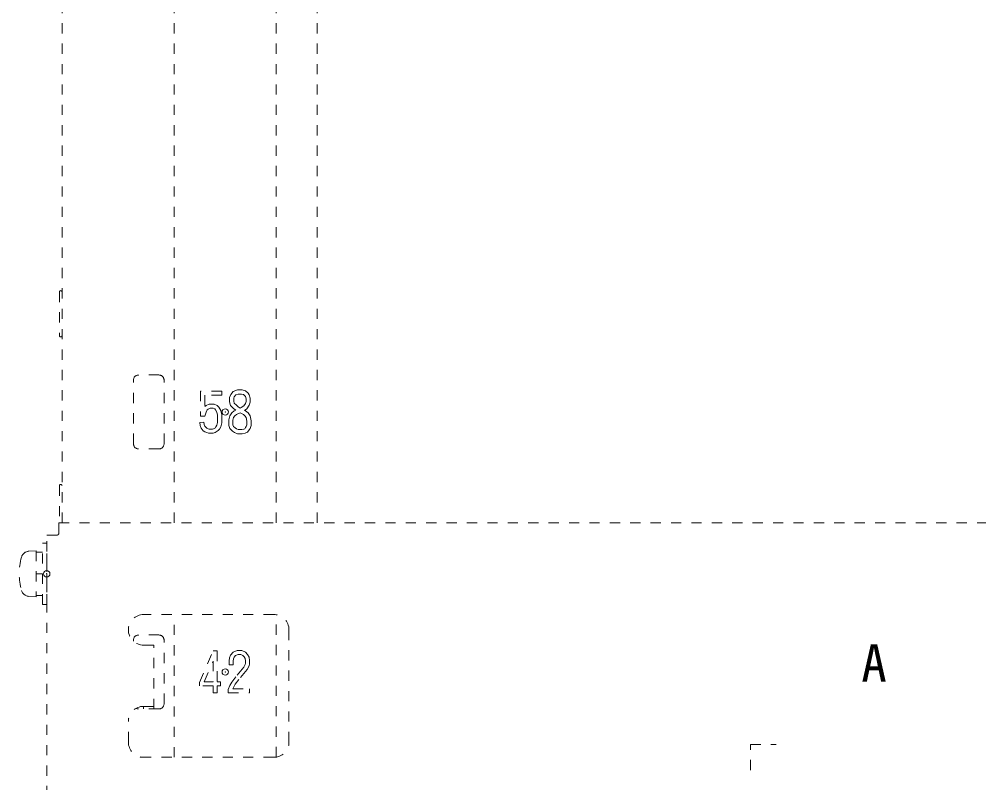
# Model space of a CAD drawing. Units: millimetres, scale not verified. Extents: x -63 to 62, y -116 to 117.
# Drawn here: x -47.42 to -38.01, y 57.21 to 64.7 of the extents above; entities that cross this region are included whole.
import ezdxf
from ezdxf.enums import TextEntityAlignment as Align

# ---------------------------------------------------------------- set-up
doc = ezdxf.new("R2010")
doc.units = ezdxf.units.MM
doc.header["$LTSCALE"] = 0.125
doc.header["$PDMODE"] = 32
doc.header["$PDSIZE"] = 0.0625
doc.linetypes.add('USER5', pattern=[1.4, 0.7, -0.7])
doc.layers.add('0-5_GAIKEI', color=1, linetype='Continuous', lineweight=18)
doc.styles.add('ＭＳ ゴシック', font='')
doc.styles.get('ＭＳ ゴシック').set_extended_font_data('MS Gothic')

msp = doc.modelspace()

# ---------------------------------------------------------------- linework, layer by layer
at = {"layer": '0-5_GAIKEI', "linetype": 'USER5'}
for p, q in [((-47.0001, 59.7557), (-47.0001, 68.1557)), ((-45.9001, 59.7557), (-45.9001, 68.1557)), ((-44.9001, 59.7557), (-44.9001, 68.1557)), ((-44.5001, 59.7557), (-44.5001, 68.1557)), ((-47.0251, 62.0202), (-47.0251, 61.5911)), ((-46.3001, 60.5307), (-46.3001, 61.1557)), ((-46.0501, 61.2057), (-46.2501, 61.2057)), ((-46.0001, 60.5307), (-46.0001, 61.1557)), ((-45.2801, 61.0592), (-45.321, 61.0438)), ((-45.2327, 61.0592), (-45.2801, 61.0592)), ((-45.2018, 61.0489), (-45.2327, 61.0592)), ((-45.435, 61.0473), (-45.6413, 61.0473)), ((-45.6413, 61.0473), (-45.6413, 60.8012)), ((-45.435, 61.0076), (-45.6017, 61.0076)), ((-45.6017, 61.0076), (-45.6017, 60.8955)), ((-45.435, 61.0473), (-45.435, 61.0076)), ((-45.3467, 61.013), (-45.3574, 60.9861)), ((-45.3574, 60.9861), (-45.3574, 60.943)), ((-45.321, 61.0438), (-45.3467, 61.013)), ((-45.3115, 60.992), (-45.3169, 60.9783)), ((-45.3169, 60.9783), (-45.3169, 60.9486)), ((-45.2967, 61.0097), (-45.3115, 60.992)), ((-45.2728, 61.0187), (-45.2967, 61.0097)), ((-45.2392, 61.0187), (-45.2728, 61.0187)), ((-45.2215, 61.0128), (-45.2392, 61.0187)), ((-45.2065, 61.0008), (-45.2215, 61.0128)), ((-45.2019, 60.9939), (-45.2065, 61.0008)), ((-45.1955, 60.9713), (-45.2019, 60.9939)), ((-45.1763, 61.0285), (-45.2018, 61.0489)), ((-45.1955, 60.945), (-45.1955, 60.9713)), ((-45.1647, 61.0111), (-45.1763, 61.0285)), ((-45.155, 60.977), (-45.1647, 61.0111)), ((-45.155, 60.9385), (-45.155, 60.977)), ((-45.6017, 60.8955), (-45.5883, 60.9055)), ((-45.5883, 60.9055), (-45.5587, 60.9203)), ((-45.5776, 60.8639), (-45.5674, 60.8716)), ((-45.5674, 60.8716), (-45.5494, 60.8806)), ((-45.5587, 60.9203), (-45.5097, 60.9203)), ((-45.5494, 60.8806), (-45.519, 60.8806)), ((-45.519, 60.8806), (-45.5023, 60.8722)), ((-45.5097, 60.9203), (-45.4788, 60.9048)), ((-45.5023, 60.8722), (-45.4946, 60.8645)), ((-45.4788, 60.9048), (-45.4627, 60.8888)), ((-45.4627, 60.8888), (-45.4441, 60.8561)), ((-45.3574, 60.943), (-45.3471, 60.9069)), ((-45.3471, 60.9069), (-45.3183, 60.8781)), ((-45.3183, 60.8781), (-45.2965, 60.8606)), ((-45.3169, 60.9486), (-45.3111, 60.9281)), ((-45.3111, 60.9281), (-45.2913, 60.9083)), ((-45.2913, 60.9083), (-45.2728, 60.8935)), ((-45.2728, 60.8935), (-45.2528, 60.881)), ((-45.2181, 60.9036), (-45.2016, 60.9267)), ((-45.2111, 60.8588), (-45.1891, 60.8746)), ((-45.2016, 60.9267), (-45.1955, 60.945)), ((-45.1891, 60.8746), (-45.1651, 60.9082)), ((-45.1651, 60.9082), (-45.155, 60.9385)), ((-45.6413, 60.8012), (-45.5986, 60.8012)), ((-45.4946, 60.8645), (-45.4815, 60.8416)), ((-45.4815, 60.8416), (-45.4747, 60.811)), ((-45.4747, 60.811), (-45.4747, 60.7402)), ((-45.4441, 60.8561), (-45.435, 60.8153)), ((-45.435, 60.8153), (-45.435, 60.7353)), ((-45.3655, 60.7661), (-45.356, 60.8043)), ((-45.356, 60.8043), (-45.3361, 60.8341)), ((-45.3361, 60.8341), (-45.3114, 60.8539)), ((-45.325, 60.7611), (-45.3184, 60.7877)), ((-45.3184, 60.7877), (-45.3059, 60.8064)), ((-45.3114, 60.8539), (-45.2965, 60.8606)), ((-45.3059, 60.8064), (-45.2901, 60.8191)), ((-45.2901, 60.8191), (-45.2545, 60.8353)), ((-45.2545, 60.8353), (-45.2226, 60.8193)), ((-45.2226, 60.8193), (-45.2065, 60.8064)), ((-45.2111, 60.8588), (-45.2007, 60.8536)), ((-45.2065, 60.8064), (-45.1943, 60.7881)), ((-45.2007, 60.8536), (-45.1763, 60.8341)), ((-45.1943, 60.7881), (-45.1874, 60.7535)), ((-45.1763, 60.8341), (-45.1562, 60.8039)), ((-45.1562, 60.8039), (-45.1469, 60.7575)), ((-45.6491, 60.7389), (-45.6098, 60.7445)), ((-45.6448, 60.7088), (-45.6491, 60.7389)), ((-45.6349, 60.684), (-45.6448, 60.7088)), ((-45.6152, 60.6595), (-45.6349, 60.684)), ((-45.6062, 60.7191), (-45.6098, 60.7445)), ((-45.6002, 60.7042), (-45.6062, 60.7191)), ((-45.5881, 60.6891), (-45.6002, 60.7042)), ((-45.5798, 60.6835), (-45.5881, 60.6891)), ((-45.5663, 60.6768), (-45.5798, 60.6835)), ((-45.4969, 60.6886), (-45.5146, 60.6768)), ((-45.4915, 60.6968), (-45.4969, 60.6886)), ((-45.4813, 60.7137), (-45.4915, 60.6968)), ((-45.4747, 60.7402), (-45.4813, 60.7137)), ((-45.4442, 60.6983), (-45.4579, 60.6756)), ((-45.435, 60.7353), (-45.4442, 60.6983)), ((-45.3655, 60.7117), (-45.3655, 60.7661)), ((-45.3549, 60.6798), (-45.3655, 60.7117)), ((-45.3302, 60.6552), (-45.3549, 60.6798)), ((-45.325, 60.7183), (-45.325, 60.7611)), ((-45.3195, 60.7017), (-45.325, 60.7183)), ((-45.3036, 60.6858), (-45.3195, 60.7017)), ((-45.2912, 60.6765), (-45.3036, 60.6858)), ((-45.2088, 60.6784), (-45.218, 60.6738)), ((-45.1999, 60.6903), (-45.2088, 60.6784)), ((-45.1936, 60.6997), (-45.1999, 60.6903)), ((-45.1469, 60.7575), (-45.1469, 60.7117)), ((-45.5997, 60.6491), (-45.6152, 60.6595)), ((-45.5815, 60.64), (-45.5997, 60.6491)), ((-45.5652, 60.6346), (-45.5815, 60.64)), ((-45.5588, 60.6743), (-45.5663, 60.6768)), ((-45.5199, 60.6346), (-45.5652, 60.6346)), ((-45.5247, 60.6743), (-45.5588, 60.6743)), ((-45.5146, 60.6768), (-45.5247, 60.6743)), ((-45.4983, 60.64), (-45.5199, 60.6346)), ((-45.4683, 60.66), (-45.4983, 60.64)), ((-45.4579, 60.6756), (-45.4683, 60.66)), ((-45.3103, 60.6402), (-45.3302, 60.6552)), ((-45.2797, 60.63), (-45.3103, 60.6402)), ((-45.2732, 60.6705), (-45.2912, 60.6765)), ((-45.2343, 60.63), (-45.2797, 60.63)), ((-45.2376, 60.6705), (-45.2732, 60.6705)), ((-45.218, 60.6738), (-45.2376, 60.6705)), ((-45.2053, 60.6348), (-45.2343, 60.63)), ((-46.0501, 60.4807), (-46.2501, 60.4807)), ((-47.0251, 60.1202), (-47.0251, 59.7557)), ((-47.0301, 59.6557), (-47.0301, 59.7557)), ((-47.0301, 59.7557), (-5.9701, 59.7557)), ((-47.1501, 59.5557), (-47.1901, 59.5557)), ((-47.0501, 59.6357), (-47.1501, 59.6357)), ((-47.1501, 52.8757), (-47.1501, 59.6357)), ((-47.1501, 58.9557), (-47.1501, 59.5557)), ((-47.2551, 59.4807), (-47.3247, 59.477)), ((-47.2551, 59.4682), (-47.1901, 59.4682)), ((-47.2551, 59.2557), (-47.1901, 59.2557)), ((-47.2551, 59.0432), (-47.1901, 59.0432)), ((-44.9251, 58.8557), (-46.2001, 58.8557)), ((-45.9001, 57.4557), (-45.9001, 58.8557)), ((-44.9001, 57.4578), (-44.9001, 58.8536)), ((-44.7751, 57.6057), (-44.7751, 58.7057)), ((-46.0501, 58.6557), (-46.2501, 58.6557)), ((-46.3001, 58.5939), (-46.3001, 58.6057)), ((-46.1001, 58.5557), (-46.2001, 58.5557)), ((-46.1001, 57.9307), (-46.1001, 58.5557)), ((-46.0001, 57.9807), (-46.0001, 58.6057)), ((-45.6537, 58.1892), (-45.5199, 58.4999)), ((-45.3621, 58.4009), (-45.3576, 58.4328)), ((-45.3576, 58.4328), (-45.3475, 58.458)), ((-45.3475, 58.458), (-45.322, 58.4885)), ((-45.322, 58.4885), (-45.2816, 58.5037)), ((-45.322, 58.3981), (-45.3186, 58.4223)), ((-45.3186, 58.4223), (-45.3126, 58.4372)), ((-45.3126, 58.4372), (-45.298, 58.4547)), ((-45.298, 58.4547), (-45.2743, 58.4636)), ((-45.2816, 58.5037), (-45.2377, 58.5037)), ((-45.2743, 58.4636), (-45.246, 58.4636)), ((-45.246, 58.4636), (-45.2263, 58.4552)), ((-45.2377, 58.5037), (-45.2013, 58.4881)), ((-45.2263, 58.4552), (-45.2143, 58.4401)), ((-45.2143, 58.4401), (-45.205, 58.4247)), ((-45.205, 58.4247), (-45.2018, 58.4021)), ((-45.2013, 58.4881), (-45.1813, 58.4631)), ((-45.1813, 58.4631), (-45.1665, 58.4384)), ((-45.1665, 58.4384), (-45.1617, 58.4049)), ((-45.6057, 58.1973), (-45.5187, 58.3992)), ((-45.5187, 58.3992), (-45.5187, 58.1973)), ((-45.3621, 58.3634), (-45.3621, 58.4009)), ((-45.322, 58.3634), (-45.3621, 58.3634)), ((-45.322, 58.3634), (-45.322, 58.3981)), ((-45.2187, 58.3384), (-45.2977, 58.2436)), ((-45.2047, 58.3664), (-45.2187, 58.3384)), ((-45.2018, 58.3779), (-45.2047, 58.3664)), ((-45.2018, 58.4021), (-45.2018, 58.3779)), ((-45.1668, 58.3524), (-45.1849, 58.3163)), ((-45.1617, 58.373), (-45.1668, 58.3524)), ((-45.1617, 58.4049), (-45.1617, 58.373)), ((-45.2977, 58.2436), (-45.3346, 58.1944)), ((-45.1849, 58.3163), (-45.2662, 58.2187)), ((-45.6537, 58.1564), (-45.6537, 58.1892)), ((-45.5187, 58.1564), (-45.6537, 58.1564)), ((-45.5187, 58.1973), (-45.6057, 58.1973)), ((-45.5187, 58.1564), (-45.5187, 58.0869)), ((-45.4451, 58.1973), (-45.4778, 58.1973)), ((-45.4451, 58.1564), (-45.4778, 58.1564)), ((-45.4778, 58.1564), (-45.4778, 58.0869)), ((-45.4451, 58.1973), (-45.4451, 58.1564)), ((-45.3561, 58.1599), (-45.3701, 58.1225)), ((-45.3346, 58.1944), (-45.3561, 58.1599)), ((-45.32, 58.1421), (-45.3257, 58.1269)), ((-45.3015, 58.1717), (-45.32, 58.1421)), ((-45.2662, 58.2187), (-45.3015, 58.1717)), ((-45.5187, 58.0869), (-45.4778, 58.0869)), ((-45.3701, 58.1225), (-45.3701, 58.0869)), ((-45.3701, 58.0869), (-45.1617, 58.0869)), ((-45.3257, 58.1269), (-45.1617, 58.1269)), ((-45.1617, 58.0869), (-45.1617, 58.1269)), ((-46.1001, 57.9557), (-46.2001, 57.9557)), ((-46.2001, 57.9307), (-46.2001, 57.9557)), ((-46.0501, 57.9307), (-46.2501, 57.9307)), ((-46.3501, 57.6057), (-46.3501, 57.8057)), ((-44.9251, 57.4557), (-46.2001, 57.4557))]:
    msp.add_line(p, q, dxfattribs=at)
for points in [[(-45.2528, 60.881), (-45.2424, 60.8863), (-45.2181, 60.9036)], [(-45.5986, 60.8012), (-45.5869, 60.8422), (-45.5776, 60.8639)], [(-45.1469, 60.7117), (-45.1569, 60.6818), (-45.1668, 60.6669), (-45.1821, 60.6464), (-45.2053, 60.6348)], [(-45.1874, 60.7535), (-45.1874, 60.7183), (-45.1936, 60.6997)], [(-47.1501, 58.9557), (-47.1901, 58.9557), (-47.1901, 59.5557)], [(-47.2551, 59.4807), (-47.2551, 59.0307), (-47.3247, 59.0343)], [(-45.5199, 58.4999), (-45.4778, 58.4999), (-45.4778, 58.1973)], [(-40.2501, 57.3307), (-40.2501, 57.5807), (-40.0001, 57.5807)]]:
    msp.add_lwpolyline(points, dxfattribs=at)
for centre, radius, start, end in [((-47.0126, 62.0202), 0.0125, 0, 180), ((-47.0126, 61.5911), 0.0125, 180, 0), ((-46.2501, 61.1557), 0.05, 90, 180), ((-46.0501, 61.1557), 0.05, 0, 90), ((-46.2501, 60.5307), 0.05, 180, 270), ((-46.0501, 60.5307), 0.05, 270, 0), ((-47.0126, 60.1202), 0.0125, 0, 180), ((-47.0501, 59.6557), 0.02, 270, 0), ((-47.3205, 59.3971), 0.08, 93, 164.21401), ((-46.8201, 59.2557), 0.6, 164.21401, 195.78599), ((-47.3205, 59.1142), 0.08, 195.78599, 267), ((-46.2001, 58.7057), 0.15, 90, 270), ((-44.9251, 58.7057), 0.15, 0, 90), ((-46.2501, 58.6057), 0.05, 90, 180), ((-46.0501, 58.6057), 0.05, 0, 90), ((-46.2001, 57.8057), 0.15, 90, 180), ((-46.0501, 57.9807), 0.05, 270, 0), ((-46.2501, 57.9807), 0.05, 242.09432, 270), ((-46.2001, 57.6057), 0.15, 180, 270), ((-44.9251, 57.6057), 0.15, 270, 0)]:
    msp.add_arc(centre, radius, start, end, dxfattribs=at)
at = {"layer": '0-5_GAIKEI'}
for p in [(-45.4001, 60.8432), (-47.1501, 59.2557), (-45.4001, 58.2932)]:
    msp.add_point(p, dxfattribs=at)

# ---------------------------------------------------------------- texts
at = {"layer": '0-5_GAIKEI', "color": 7, "style": 'ＭＳ ゴシック'}
msp.add_text('A', height=0.3666, dxfattribs=at).set_placement((-39.1643, 58.0883), align=Align.BOTTOM_LEFT)

doc.saveas('drawing.dxf')
